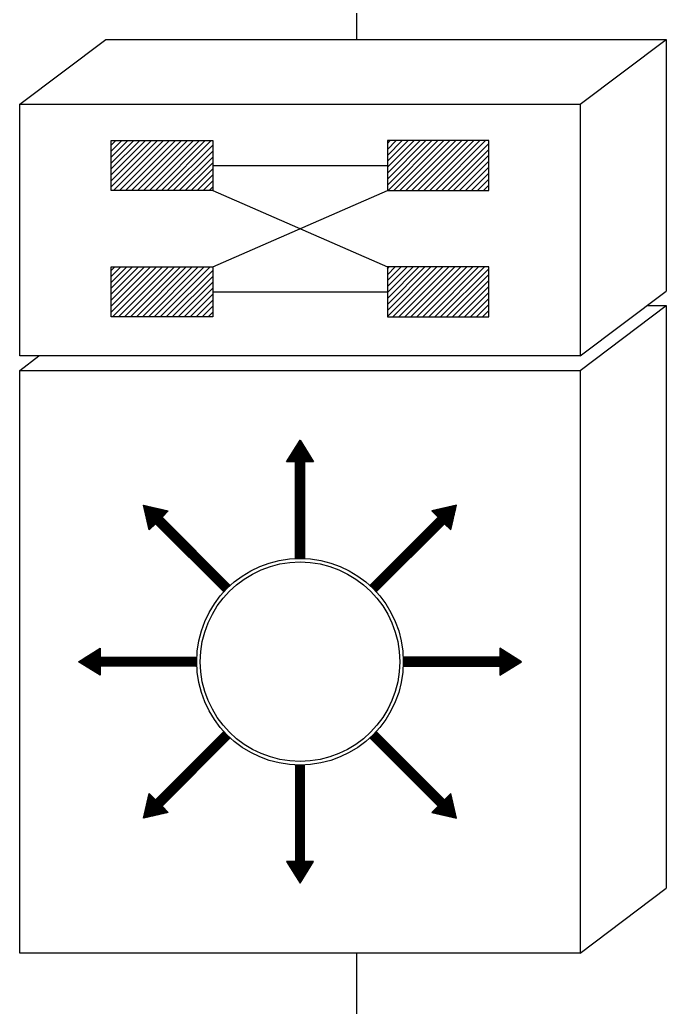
# Model space of a CAD drawing. Header units: millimetres. Extents: x 4 to 3929, y -454 to 587.
# Drawn here: x 1191.44 to 1218.32, y 90.95 to 132.01 of the extents above; entities that cross this region are included whole.
import ezdxf

# ---------------------------------------------------------------- set-up
doc = ezdxf.new("R2010")
doc.units = ezdxf.units.MM
doc.header["$LTSCALE"] = 10
doc.layers.add('CZ-LIN1', color=7, linetype='Continuous')
doc.layers.add('CZ-SYMB', color=2, linetype='Continuous')

msp = doc.modelspace()

# ---------------------------------------------------------------- linework, layer by layer
at = {"layer": 'CZ-LIN1'}
for p, q in [((1205.445, 355.569), (1205.445, 131.197)), ((1205.445, 93.209), (1205.445, 31.818))]:
    msp.add_line(p, q, dxfattribs=at)
at = {"layer": 'CZ-SYMB', "linetype": 'Continuous'}
for p, q in [((1191.437, 128.498), (1195.012, 131.197)), ((1195.012, 131.197), (1218.324, 131.197)), ((1214.749, 128.498), (1218.324, 131.197)), ((1218.324, 131.197), (1218.324, 120.734)), ((1218.324, 131.197), (1218.324, 120.734)), ((1191.437, 128.498), (1214.749, 128.498)), ((1191.437, 118.034), (1191.437, 128.498)), ((1214.749, 128.498), (1214.749, 118.034)), ((1195.243, 126.799), (1195.433, 126.989)), ((1195.243, 126.551), (1195.681, 126.989)), ((1195.243, 126.303), (1195.929, 126.989)), ((1195.243, 126.055), (1196.177, 126.989)), ((1195.243, 125.807), (1196.425, 126.989)), ((1195.243, 125.559), (1196.673, 126.989)), ((1195.243, 125.311), (1196.921, 126.989)), ((1195.243, 125.063), (1197.169, 126.989)), ((1195.243, 126.989), (1199.461, 126.989)), ((1195.243, 124.914), (1195.243, 126.989)), ((1195.342, 124.914), (1197.417, 126.989)), ((1195.59, 124.914), (1197.665, 126.989)), ((1195.838, 124.914), (1197.913, 126.989)), ((1196.086, 124.914), (1198.161, 126.989)), ((1196.334, 124.914), (1198.409, 126.989)), ((1196.582, 124.914), (1198.658, 126.989)), ((1196.83, 124.914), (1198.906, 126.989)), ((1197.078, 124.914), (1199.154, 126.989)), ((1197.326, 124.914), (1199.402, 126.989)), ((1199.461, 126.989), (1199.461, 124.914)), ((1206.725, 126.87), (1206.844, 126.989)), ((1206.725, 126.622), (1207.092, 126.989)), ((1206.725, 126.374), (1207.34, 126.989)), ((1206.725, 126.126), (1207.588, 126.989)), ((1206.725, 125.878), (1207.836, 126.989)), ((1206.725, 125.63), (1208.084, 126.989)), ((1206.725, 125.381), (1208.332, 126.989)), ((1206.725, 125.133), (1208.581, 126.989)), ((1210.943, 126.989), (1206.725, 126.989)), ((1206.725, 126.989), (1206.725, 124.914)), ((1206.753, 124.914), (1208.829, 126.989)), ((1207.001, 124.914), (1209.077, 126.989)), ((1207.249, 124.914), (1209.325, 126.989)), ((1207.497, 124.914), (1209.573, 126.989)), ((1207.745, 124.914), (1209.821, 126.989)), ((1207.993, 124.914), (1210.069, 126.989)), ((1208.242, 124.914), (1210.317, 126.989)), ((1208.49, 124.914), (1210.565, 126.989)), ((1208.738, 124.914), (1210.813, 126.989)), ((1208.986, 124.914), (1210.943, 126.871)), ((1210.943, 124.914), (1210.943, 126.989)), ((1197.574, 124.914), (1199.461, 126.801)), ((1197.822, 124.914), (1199.461, 126.553)), ((1209.234, 124.914), (1210.943, 126.623)), ((1198.07, 124.914), (1199.461, 126.305)), ((1198.319, 124.914), (1199.461, 126.057)), ((1209.482, 124.914), (1210.943, 126.375)), ((1209.73, 124.914), (1210.943, 126.127)), ((1198.567, 124.914), (1199.461, 125.809)), ((1199.461, 125.952), (1206.725, 125.952)), ((1209.978, 124.914), (1210.943, 125.879)), ((1198.815, 124.914), (1199.461, 125.561)), ((1199.063, 124.914), (1199.461, 125.312)), ((1210.226, 124.914), (1210.943, 125.631)), ((1210.474, 124.914), (1210.943, 125.383)), ((1199.461, 124.914), (1195.243, 124.914)), ((1199.311, 124.914), (1199.461, 125.064)), ((1199.461, 124.914), (1206.725, 121.736)), ((1199.461, 121.736), (1206.725, 124.914)), ((1206.725, 124.914), (1210.943, 124.914)), ((1210.722, 124.914), (1210.943, 125.135)), ((1195.243, 121.59), (1195.388, 121.736)), ((1195.243, 121.342), (1195.636, 121.736)), ((1195.243, 121.094), (1195.884, 121.736)), ((1195.243, 120.846), (1196.133, 121.736)), ((1195.243, 120.598), (1196.381, 121.736)), ((1195.243, 120.35), (1196.629, 121.736)), ((1195.243, 120.101), (1196.877, 121.736)), ((1195.243, 119.853), (1197.125, 121.736)), ((1195.243, 121.736), (1199.461, 121.736)), ((1195.243, 119.66), (1195.243, 121.736)), ((1195.297, 119.66), (1197.373, 121.736)), ((1195.545, 119.66), (1197.621, 121.736)), ((1195.794, 119.66), (1197.869, 121.736)), ((1196.042, 119.66), (1198.117, 121.736)), ((1196.29, 119.66), (1198.365, 121.736)), ((1196.538, 119.66), (1198.613, 121.736)), ((1196.786, 119.66), (1198.861, 121.736)), ((1197.034, 119.66), (1199.109, 121.736)), ((1197.282, 119.66), (1199.358, 121.736)), ((1197.53, 119.66), (1199.461, 121.591)), ((1199.461, 121.736), (1199.461, 119.66)), ((1206.725, 121.66), (1206.8, 121.736)), ((1206.725, 121.412), (1207.048, 121.736)), ((1206.725, 121.164), (1207.296, 121.736)), ((1206.725, 120.916), (1207.544, 121.736)), ((1206.725, 120.668), (1207.792, 121.736)), ((1206.725, 120.42), (1208.04, 121.736)), ((1206.725, 120.172), (1208.288, 121.736)), ((1206.725, 119.924), (1208.536, 121.736)), ((1206.725, 119.676), (1208.784, 121.736)), ((1210.943, 121.736), (1206.725, 121.736)), ((1206.725, 121.736), (1206.725, 119.66)), ((1206.957, 119.66), (1209.032, 121.736)), ((1207.205, 119.66), (1209.281, 121.736)), ((1207.453, 119.66), (1209.529, 121.736)), ((1207.701, 119.66), (1209.777, 121.736)), ((1207.949, 119.66), (1210.025, 121.736)), ((1208.197, 119.66), (1210.273, 121.736)), ((1208.445, 119.66), (1210.521, 121.736)), ((1208.693, 119.66), (1210.769, 121.736)), ((1208.942, 119.66), (1210.943, 121.662)), ((1210.943, 119.66), (1210.943, 121.736)), ((1197.778, 119.66), (1199.461, 121.343)), ((1209.19, 119.66), (1210.943, 121.414)), ((1209.438, 119.66), (1210.943, 121.166)), ((1198.026, 119.66), (1199.461, 121.095)), ((1198.274, 119.66), (1199.461, 120.847)), ((1209.686, 119.66), (1210.943, 120.918)), ((1214.749, 118.034), (1218.324, 120.734)), ((1198.522, 119.66), (1199.461, 120.599)), ((1198.77, 119.66), (1199.461, 120.351)), ((1199.461, 120.698), (1206.725, 120.698)), ((1209.934, 119.66), (1210.943, 120.67)), ((1210.182, 119.66), (1210.943, 120.421)), ((1199.019, 119.66), (1199.461, 120.103)), ((1210.43, 119.66), (1210.943, 120.173)), ((1210.678, 119.66), (1210.943, 119.925)), ((1214.749, 117.434), (1218.324, 120.134)), ((1217.529, 120.134), (1218.324, 120.134)), ((1218.324, 120.134), (1218.324, 95.908)), ((1199.461, 119.66), (1195.243, 119.66)), ((1199.267, 119.66), (1199.461, 119.855)), ((1206.725, 119.66), (1210.943, 119.66)), ((1210.926, 119.66), (1210.943, 119.677)), ((1214.749, 118.034), (1191.437, 118.034)), ((1191.437, 117.434), (1192.232, 118.034)), ((1191.437, 117.434), (1214.749, 117.434)), ((1191.437, 93.209), (1191.437, 117.434)), ((1214.749, 117.434), (1214.749, 93.209)), ((1202.533, 113.627), (1203.093, 114.528)), ((1202.552, 113.627), (1203.231, 114.306)), ((1202.561, 113.671), (1203.218, 114.328)), ((1202.588, 113.627), (1203.245, 114.284)), ((1202.619, 113.765), (1203.204, 114.35)), ((1202.624, 113.627), (1203.259, 114.262)), ((1202.66, 113.627), (1203.272, 114.24)), ((1202.678, 113.859), (1203.19, 114.372)), ((1202.695, 113.627), (1203.286, 114.218)), ((1202.731, 113.627), (1203.3, 114.196)), ((1202.736, 113.954), (1203.176, 114.394)), ((1202.767, 113.627), (1203.313, 114.174)), ((1202.795, 114.048), (1203.163, 114.416)), ((1202.802, 113.627), (1203.327, 114.151)), ((1202.853, 114.142), (1203.149, 114.438)), ((1202.912, 114.236), (1203.135, 114.46)), ((1202.97, 114.331), (1203.122, 114.482)), ((1203.029, 114.425), (1203.108, 114.504)), ((1203.088, 114.519), (1203.094, 114.526)), ((1203.093, 114.528), (1203.653, 113.627)), ((1202.838, 113.627), (1203.341, 114.129)), ((1202.874, 113.627), (1203.354, 114.107)), ((1202.903, 113.62), (1203.368, 114.085)), ((1202.903, 113.585), (1203.382, 114.063)), ((1202.903, 113.549), (1203.395, 114.041)), ((1202.903, 113.513), (1203.409, 114.019)), ((1202.903, 113.477), (1203.423, 113.997)), ((1202.903, 113.442), (1203.436, 113.975)), ((1202.903, 113.406), (1203.45, 113.953)), ((1202.903, 113.37), (1203.464, 113.931)), ((1202.903, 113.335), (1203.478, 113.909)), ((1202.903, 113.299), (1203.491, 113.887)), ((1202.903, 113.263), (1203.505, 113.865)), ((1203.303, 113.627), (1203.519, 113.843)), ((1203.338, 113.627), (1203.532, 113.821)), ((1203.374, 113.627), (1203.546, 113.799)), ((1203.41, 113.627), (1203.56, 113.777)), ((1203.445, 113.627), (1203.573, 113.755)), ((1203.481, 113.627), (1203.587, 113.733)), ((1202.903, 113.627), (1202.533, 113.627)), ((1202.903, 109.613), (1202.903, 113.627)), ((1202.903, 113.227), (1203.283, 113.607)), ((1202.903, 113.192), (1203.283, 113.572)), ((1202.903, 113.156), (1203.283, 113.536)), ((1202.903, 113.12), (1203.283, 113.5)), ((1202.903, 113.085), (1203.283, 113.464)), ((1202.903, 113.049), (1203.283, 113.429)), ((1202.903, 113.013), (1203.283, 113.393)), ((1202.903, 112.977), (1203.283, 113.357)), ((1202.903, 112.942), (1203.283, 113.322)), ((1203.653, 113.627), (1203.283, 113.627)), ((1203.283, 113.627), (1203.283, 109.613)), ((1203.517, 113.627), (1203.601, 113.711)), ((1203.553, 113.627), (1203.614, 113.689)), ((1203.588, 113.627), (1203.628, 113.667)), ((1203.624, 113.627), (1203.642, 113.645)), ((1202.903, 112.906), (1203.283, 113.286)), ((1202.903, 112.87), (1203.283, 113.25)), ((1202.903, 112.834), (1203.283, 113.214)), ((1202.903, 112.799), (1203.283, 113.179)), ((1202.903, 112.763), (1203.283, 113.143)), ((1202.903, 112.727), (1203.283, 113.107)), ((1202.903, 112.692), (1203.283, 113.071)), ((1202.903, 112.656), (1203.283, 113.036)), ((1202.903, 112.62), (1203.283, 113)), ((1202.903, 112.584), (1203.283, 112.964)), ((1202.903, 112.549), (1203.283, 112.929)), ((1202.903, 112.513), (1203.283, 112.893)), ((1202.903, 112.477), (1203.283, 112.857)), ((1202.903, 112.442), (1203.283, 112.821)), ((1202.903, 112.406), (1203.283, 112.786)), ((1202.903, 112.37), (1203.283, 112.75)), ((1202.903, 112.334), (1203.283, 112.714)), ((1202.903, 112.299), (1203.283, 112.679)), ((1202.903, 112.263), (1203.283, 112.643)), ((1202.903, 112.227), (1203.283, 112.607)), ((1202.903, 112.191), (1203.283, 112.571)), ((1202.903, 112.156), (1203.283, 112.536)), ((1202.903, 112.12), (1203.283, 112.5)), ((1202.903, 112.084), (1203.283, 112.464)), ((1202.903, 112.049), (1203.283, 112.428)), ((1202.903, 112.013), (1203.283, 112.393)), ((1202.903, 111.977), (1203.283, 112.357)), ((1202.903, 111.941), (1203.283, 112.321)), ((1202.903, 111.906), (1203.283, 112.286)), ((1202.903, 111.87), (1203.283, 112.25)), ((1202.903, 111.834), (1203.283, 112.214)), ((1202.903, 111.799), (1203.283, 112.178)), ((1202.903, 111.763), (1203.283, 112.143)), ((1202.903, 111.727), (1203.283, 112.107)), ((1196.824, 110.798), (1196.583, 111.832)), ((1196.583, 111.832), (1197.616, 111.59)), ((1196.589, 111.807), (1196.607, 111.826)), ((1196.595, 111.778), (1196.636, 111.819)), ((1196.602, 111.749), (1196.665, 111.812)), ((1196.609, 111.72), (1196.694, 111.806)), ((1196.616, 111.691), (1196.723, 111.799)), ((1196.622, 111.662), (1196.752, 111.792)), ((1196.629, 111.633), (1196.781, 111.785)), ((1196.636, 111.604), (1196.81, 111.778)), ((1196.643, 111.575), (1196.839, 111.772)), ((1196.65, 111.546), (1196.868, 111.765)), ((1196.656, 111.517), (1196.897, 111.758)), ((1196.663, 111.489), (1196.926, 111.751)), ((1196.67, 111.46), (1196.955, 111.745)), ((1196.677, 111.431), (1196.984, 111.738)), ((1196.683, 111.402), (1197.013, 111.731)), ((1196.69, 111.373), (1197.042, 111.724)), ((1196.697, 111.344), (1197.071, 111.718)), ((1196.704, 111.315), (1197.1, 111.711)), ((1196.71, 111.286), (1197.129, 111.704)), ((1196.717, 111.257), (1197.158, 111.697)), ((1196.724, 111.228), (1197.187, 111.69)), ((1196.731, 111.199), (1197.216, 111.684)), ((1196.738, 111.17), (1197.244, 111.677)), ((1202.903, 111.691), (1203.283, 112.071)), ((1202.903, 111.656), (1203.283, 112.036)), ((1202.903, 111.62), (1203.283, 112)), ((1202.903, 111.584), (1203.283, 111.964)), ((1202.903, 111.548), (1203.283, 111.928)), ((1202.903, 111.513), (1203.283, 111.893)), ((1202.903, 111.477), (1203.283, 111.857)), ((1202.903, 111.441), (1203.283, 111.821)), ((1202.903, 111.406), (1203.283, 111.785)), ((1202.903, 111.37), (1203.283, 111.75)), ((1202.903, 111.334), (1203.283, 111.714)), ((1202.903, 111.298), (1203.283, 111.678)), ((1206.01, 108.475), (1209.294, 111.759)), ((1206.029, 108.458), (1209.341, 111.77)), ((1206.047, 108.441), (1209.387, 111.781)), ((1206.065, 108.424), (1209.434, 111.792)), ((1206.084, 108.406), (1209.48, 111.803)), ((1206.102, 108.388), (1209.527, 111.814)), ((1206.12, 108.371), (1209.574, 111.825)), ((1206.137, 108.353), (1209.599, 111.814)), ((1206.155, 108.335), (1209.588, 111.768)), ((1206.173, 108.317), (1209.577, 111.721)), ((1209.603, 111.832), (1208.57, 111.59)), ((1208.722, 111.438), (1208.968, 111.683)), ((1208.74, 111.42), (1209.014, 111.694)), ((1208.758, 111.402), (1209.061, 111.705)), ((1208.776, 111.384), (1209.108, 111.716)), ((1208.794, 111.366), (1209.154, 111.727)), ((1208.812, 111.348), (1209.201, 111.738)), ((1208.83, 111.331), (1209.247, 111.748)), ((1209.362, 110.798), (1209.603, 111.832)), ((1196.744, 111.141), (1197.273, 111.67)), ((1196.751, 111.112), (1197.302, 111.663)), ((1196.758, 111.083), (1197.331, 111.657)), ((1196.765, 111.054), (1197.36, 111.65)), ((1196.771, 111.025), (1197.389, 111.643)), ((1196.778, 110.996), (1197.418, 111.636)), ((1196.785, 110.967), (1197.447, 111.63)), ((1196.792, 110.938), (1197.476, 111.623)), ((1196.798, 110.909), (1197.505, 111.616)), ((1196.805, 110.88), (1197.534, 111.609)), ((1196.812, 110.852), (1197.563, 111.602)), ((1196.819, 110.823), (1197.592, 111.596)), ((1197.089, 111.057), (1197.358, 111.326)), ((1197.107, 111.039), (1197.375, 111.308)), ((1197.125, 111.021), (1197.393, 111.29)), ((1197.142, 111.003), (1197.411, 111.272)), ((1197.616, 111.59), (1197.355, 111.329)), ((1197.355, 111.329), (1200.192, 108.491)), ((1202.903, 111.263), (1203.283, 111.643)), ((1202.903, 111.227), (1203.283, 111.607)), ((1202.903, 111.191), (1203.283, 111.571)), ((1202.903, 111.156), (1203.283, 111.535)), ((1202.903, 111.12), (1203.283, 111.5)), ((1202.903, 111.084), (1203.283, 111.464)), ((1202.903, 111.048), (1203.283, 111.428)), ((1202.903, 111.013), (1203.283, 111.393)), ((1202.903, 110.977), (1203.283, 111.357)), ((1202.903, 110.941), (1203.283, 111.321)), ((1202.903, 110.905), (1203.283, 111.285)), ((1208.832, 111.329), (1205.994, 108.491)), ((1206.19, 108.299), (1209.566, 111.675)), ((1206.208, 108.28), (1209.556, 111.628)), ((1206.225, 108.262), (1209.545, 111.581)), ((1206.243, 108.243), (1209.534, 111.535)), ((1206.26, 108.225), (1209.523, 111.488)), ((1208.57, 111.59), (1208.832, 111.329)), ((1208.579, 111.581), (1208.595, 111.596)), ((1208.597, 111.563), (1208.641, 111.607)), ((1208.615, 111.545), (1208.688, 111.618)), ((1208.633, 111.527), (1208.735, 111.629)), ((1208.651, 111.509), (1208.781, 111.639)), ((1208.669, 111.491), (1208.828, 111.65)), ((1208.687, 111.473), (1208.874, 111.661)), ((1208.705, 111.456), (1208.921, 111.672)), ((1209.115, 111.045), (1209.512, 111.441)), ((1209.133, 111.027), (1209.501, 111.395)), ((1209.151, 111.009), (1209.49, 111.348)), ((1209.169, 110.991), (1209.479, 111.302)), ((1197.086, 111.06), (1196.824, 110.798)), ((1199.924, 108.222), (1197.086, 111.06)), ((1197.16, 110.986), (1197.429, 111.254)), ((1197.178, 110.968), (1197.447, 111.236)), ((1197.196, 110.95), (1197.465, 111.218)), ((1197.214, 110.932), (1197.483, 111.201)), ((1197.232, 110.914), (1197.5, 111.183)), ((1197.25, 110.896), (1197.518, 111.165)), ((1197.268, 110.878), (1197.536, 111.147)), ((1197.285, 110.86), (1197.554, 111.129)), ((1197.303, 110.843), (1197.572, 111.111)), ((1197.321, 110.825), (1197.59, 111.093)), ((1197.339, 110.807), (1197.608, 111.076)), ((1197.357, 110.789), (1197.625, 111.058)), ((1197.375, 110.771), (1197.643, 111.04)), ((1197.393, 110.753), (1197.661, 111.022)), ((1197.41, 110.735), (1197.679, 111.004)), ((1197.428, 110.718), (1197.697, 110.986)), ((1197.446, 110.7), (1197.715, 110.968)), ((1197.464, 110.682), (1197.733, 110.951)), ((1197.482, 110.664), (1197.75, 110.933)), ((1197.5, 110.646), (1197.768, 110.915)), ((1197.518, 110.628), (1197.786, 110.897)), ((1197.535, 110.61), (1197.804, 110.879)), ((1197.553, 110.593), (1197.822, 110.861)), ((1202.903, 110.87), (1203.283, 111.25)), ((1202.903, 110.834), (1203.283, 111.214)), ((1202.903, 110.798), (1203.283, 111.178)), ((1202.903, 110.763), (1203.283, 111.142)), ((1202.903, 110.727), (1203.283, 111.107)), ((1202.903, 110.691), (1203.283, 111.071)), ((1202.903, 110.655), (1203.283, 111.035)), ((1202.903, 110.62), (1203.283, 111)), ((1202.903, 110.584), (1203.283, 110.964)), ((1202.903, 110.548), (1203.283, 110.928)), ((1202.903, 110.512), (1203.283, 110.892)), ((1202.903, 110.477), (1203.283, 110.857)), ((1206.262, 108.222), (1209.1, 111.06)), ((1209.1, 111.06), (1209.362, 110.798)), ((1209.187, 110.973), (1209.468, 111.255)), ((1209.205, 110.956), (1209.457, 111.208)), ((1209.223, 110.938), (1209.447, 111.162)), ((1209.24, 110.92), (1209.436, 111.115)), ((1209.258, 110.902), (1209.425, 111.068)), ((1209.276, 110.884), (1209.414, 111.022)), ((1209.294, 110.866), (1209.403, 110.975)), ((1209.312, 110.848), (1209.392, 110.929)), ((1209.33, 110.83), (1209.381, 110.882)), ((1197.571, 110.575), (1197.84, 110.843)), ((1197.589, 110.557), (1197.858, 110.825)), ((1197.607, 110.539), (1197.876, 110.808)), ((1197.625, 110.521), (1197.893, 110.79)), ((1197.643, 110.503), (1197.911, 110.772)), ((1197.66, 110.485), (1197.929, 110.754)), ((1197.678, 110.468), (1197.947, 110.736)), ((1197.696, 110.45), (1197.965, 110.718)), ((1197.714, 110.432), (1197.983, 110.7)), ((1197.732, 110.414), (1198.001, 110.683)), ((1197.75, 110.396), (1198.018, 110.665)), ((1197.768, 110.378), (1198.036, 110.647)), ((1197.785, 110.36), (1198.054, 110.629)), ((1197.803, 110.343), (1198.072, 110.611)), ((1197.821, 110.325), (1198.09, 110.593)), ((1197.839, 110.307), (1198.108, 110.575)), ((1197.857, 110.289), (1198.126, 110.558)), ((1197.875, 110.271), (1198.143, 110.54)), ((1197.893, 110.253), (1198.161, 110.522)), ((1197.911, 110.235), (1198.179, 110.504)), ((1197.928, 110.217), (1198.197, 110.486)), ((1197.946, 110.2), (1198.215, 110.468)), ((1197.964, 110.182), (1198.233, 110.45)), ((1202.903, 110.441), (1203.283, 110.821)), ((1202.903, 110.405), (1203.283, 110.785)), ((1202.903, 110.37), (1203.283, 110.75)), ((1202.903, 110.334), (1203.283, 110.714)), ((1202.903, 110.298), (1203.283, 110.678)), ((1202.903, 110.262), (1203.283, 110.642)), ((1202.903, 110.227), (1203.283, 110.607)), ((1202.903, 110.191), (1203.283, 110.571)), ((1202.903, 110.155), (1203.283, 110.535)), ((1202.903, 110.12), (1203.283, 110.499)), ((1202.903, 110.084), (1203.283, 110.464)), ((1209.348, 110.813), (1209.37, 110.835)), ((1197.982, 110.164), (1198.251, 110.433)), ((1198, 110.146), (1198.268, 110.415)), ((1198.018, 110.128), (1198.286, 110.397)), ((1198.036, 110.11), (1198.304, 110.379)), ((1198.053, 110.092), (1198.322, 110.361)), ((1198.071, 110.075), (1198.34, 110.343)), ((1198.089, 110.057), (1198.358, 110.325)), ((1198.107, 110.039), (1198.376, 110.308)), ((1198.125, 110.021), (1198.393, 110.29)), ((1198.143, 110.003), (1198.411, 110.272)), ((1198.161, 109.985), (1198.429, 110.254)), ((1198.178, 109.967), (1198.447, 110.236)), ((1198.196, 109.95), (1198.465, 110.218)), ((1198.214, 109.932), (1198.483, 110.2)), ((1198.232, 109.914), (1198.501, 110.182)), ((1198.25, 109.896), (1198.519, 110.165)), ((1198.268, 109.878), (1198.536, 110.147)), ((1198.286, 109.86), (1198.554, 110.129)), ((1198.303, 109.842), (1198.572, 110.111)), ((1198.321, 109.825), (1198.59, 110.093)), ((1198.339, 109.807), (1198.608, 110.075)), ((1198.357, 109.789), (1198.626, 110.057)), ((1198.375, 109.771), (1198.644, 110.04)), ((1202.903, 110.048), (1203.283, 110.428)), ((1202.903, 110.012), (1203.283, 110.392)), ((1202.903, 109.977), (1203.283, 110.357)), ((1202.903, 109.941), (1203.283, 110.321)), ((1202.903, 109.905), (1203.283, 110.285)), ((1202.903, 109.869), (1203.283, 110.249)), ((1202.903, 109.834), (1203.283, 110.214)), ((1202.903, 109.798), (1203.283, 110.178)), ((1202.903, 109.762), (1203.283, 110.142)), ((1202.903, 109.727), (1203.283, 110.107)), ((1202.903, 109.691), (1203.283, 110.071)), ((1202.903, 109.655), (1203.283, 110.035)), ((1198.393, 109.753), (1198.661, 110.022)), ((1198.411, 109.735), (1198.679, 110.004)), ((1198.428, 109.717), (1198.697, 109.986)), ((1198.446, 109.7), (1198.715, 109.968)), ((1198.464, 109.682), (1198.733, 109.95)), ((1198.482, 109.664), (1198.751, 109.932)), ((1198.5, 109.646), (1198.769, 109.915)), ((1198.518, 109.628), (1198.786, 109.897)), ((1198.536, 109.61), (1198.804, 109.879)), ((1198.554, 109.592), (1198.822, 109.861)), ((1198.571, 109.574), (1198.84, 109.843)), ((1198.589, 109.557), (1198.858, 109.825)), ((1198.607, 109.539), (1198.876, 109.807)), ((1198.625, 109.521), (1198.894, 109.79)), ((1198.643, 109.503), (1198.911, 109.772)), ((1198.661, 109.485), (1198.929, 109.754)), ((1198.679, 109.467), (1198.947, 109.736)), ((1198.696, 109.449), (1198.965, 109.718)), ((1198.714, 109.432), (1198.983, 109.7)), ((1198.732, 109.414), (1199.001, 109.682)), ((1198.75, 109.396), (1199.019, 109.664)), ((1198.768, 109.378), (1199.036, 109.647)), ((1198.786, 109.36), (1199.054, 109.629)), ((1202.903, 109.619), (1203.283, 109.999)), ((1202.934, 109.615), (1203.283, 109.964)), ((1202.971, 109.616), (1203.283, 109.928)), ((1203.008, 109.617), (1203.283, 109.892)), ((1203.044, 109.617), (1203.283, 109.856)), ((1203.08, 109.618), (1203.283, 109.821)), ((1203.116, 109.618), (1203.283, 109.785)), ((1203.151, 109.617), (1203.283, 109.749)), ((1203.186, 109.617), (1203.283, 109.714)), ((1203.221, 109.616), (1203.283, 109.678)), ((1203.255, 109.615), (1203.283, 109.642)), ((1198.804, 109.342), (1199.072, 109.611)), ((1198.821, 109.324), (1199.09, 109.593)), ((1198.839, 109.307), (1199.108, 109.575)), ((1198.857, 109.289), (1199.126, 109.557)), ((1198.875, 109.271), (1199.144, 109.539)), ((1198.893, 109.253), (1199.162, 109.522)), ((1198.911, 109.235), (1199.179, 109.504)), ((1198.929, 109.217), (1199.197, 109.486)), ((1198.946, 109.199), (1199.215, 109.468)), ((1198.964, 109.182), (1199.233, 109.45)), ((1198.982, 109.164), (1199.251, 109.432)), ((1199, 109.146), (1199.269, 109.414)), ((1199.018, 109.128), (1199.287, 109.397)), ((1199.036, 109.11), (1199.304, 109.379)), ((1199.054, 109.092), (1199.322, 109.361)), ((1199.072, 109.074), (1199.34, 109.343)), ((1199.089, 109.056), (1199.358, 109.325)), ((1199.107, 109.039), (1199.376, 109.307)), ((1199.125, 109.021), (1199.394, 109.289)), ((1199.143, 109.003), (1199.412, 109.272)), ((1199.161, 108.985), (1199.429, 109.254)), ((1199.179, 108.967), (1199.447, 109.236)), ((1199.197, 108.949), (1199.465, 109.218)), ((1199.214, 108.931), (1199.483, 109.2)), ((1199.232, 108.914), (1199.501, 109.182)), ((1199.25, 108.896), (1199.519, 109.164)), ((1199.268, 108.878), (1199.537, 109.147)), ((1199.286, 108.86), (1199.554, 109.129)), ((1199.304, 108.842), (1199.572, 109.111)), ((1199.322, 108.824), (1199.59, 109.093)), ((1199.339, 108.806), (1199.608, 109.075)), ((1199.357, 108.789), (1199.626, 109.057)), ((1199.375, 108.771), (1199.644, 109.039)), ((1199.393, 108.753), (1199.662, 109.021)), ((1199.411, 108.735), (1199.68, 109.004)), ((1199.429, 108.717), (1199.697, 108.986)), ((1199.447, 108.699), (1199.715, 108.968)), ((1199.464, 108.681), (1199.733, 108.95)), ((1199.482, 108.664), (1199.751, 108.932)), ((1199.5, 108.646), (1199.769, 108.914)), ((1199.518, 108.628), (1199.787, 108.896)), ((1199.536, 108.61), (1199.805, 108.879)), ((1199.554, 108.592), (1199.822, 108.861)), ((1199.572, 108.574), (1199.84, 108.843)), ((1199.589, 108.556), (1199.858, 108.825)), ((1199.607, 108.539), (1199.876, 108.807)), ((1199.625, 108.521), (1199.894, 108.789)), ((1199.643, 108.503), (1199.912, 108.771)), ((1199.661, 108.485), (1199.93, 108.754)), ((1199.679, 108.467), (1199.947, 108.736)), ((1199.697, 108.449), (1199.965, 108.718)), ((1199.715, 108.431), (1199.983, 108.7)), ((1199.732, 108.413), (1200.001, 108.682)), ((1199.75, 108.396), (1200.019, 108.664)), ((1199.768, 108.378), (1200.037, 108.646)), ((1199.786, 108.36), (1200.055, 108.629)), ((1199.804, 108.342), (1200.072, 108.611)), ((1199.822, 108.324), (1200.09, 108.593)), ((1199.84, 108.306), (1200.108, 108.575)), ((1199.857, 108.288), (1200.126, 108.557)), ((1199.875, 108.271), (1200.144, 108.539)), ((1199.893, 108.253), (1200.162, 108.521)), ((1199.911, 108.235), (1200.18, 108.504)), ((1193.886, 105.321), (1194.788, 105.881)), ((1193.977, 105.265), (1194.272, 105.561)), ((1193.999, 105.252), (1194.367, 105.62)), ((1194.021, 105.238), (1194.461, 105.678)), ((1194.043, 105.224), (1194.555, 105.737)), ((1194.065, 105.211), (1194.649, 105.795)), ((1194.087, 105.197), (1194.744, 105.854)), ((1194.109, 105.183), (1194.788, 105.862)), ((1194.131, 105.17), (1194.788, 105.826)), ((1194.153, 105.156), (1194.788, 105.791)), ((1194.175, 105.142), (1194.788, 105.755)), ((1194.197, 105.129), (1194.788, 105.719)), ((1194.219, 105.115), (1194.788, 105.684)), ((1194.241, 105.101), (1194.788, 105.648)), ((1194.263, 105.087), (1194.788, 105.612)), ((1194.285, 105.074), (1194.788, 105.576)), ((1194.307, 105.06), (1194.788, 105.541)), ((1194.788, 105.881), (1194.788, 105.511)), ((1211.025, 105.132), (1211.631, 105.737)), ((1211.061, 105.132), (1211.653, 105.723)), ((1211.097, 105.132), (1211.675, 105.71)), ((1211.132, 105.132), (1211.697, 105.696)), ((1211.168, 105.132), (1211.719, 105.682)), ((1211.204, 105.132), (1211.741, 105.669)), ((1211.24, 105.132), (1211.763, 105.655)), ((1211.275, 105.132), (1211.785, 105.641)), ((1211.311, 105.132), (1211.807, 105.627)), ((1211.347, 105.132), (1211.829, 105.614)), ((1211.383, 105.132), (1211.851, 105.6)), ((1212.3, 105.321), (1211.398, 105.881)), ((1211.398, 105.881), (1211.398, 105.511)), ((1211.398, 105.862), (1211.41, 105.874)), ((1211.398, 105.826), (1211.432, 105.86)), ((1211.398, 105.79), (1211.454, 105.846)), ((1211.398, 105.755), (1211.477, 105.833)), ((1211.398, 105.719), (1211.499, 105.819)), ((1211.398, 105.683), (1211.521, 105.805)), ((1211.398, 105.648), (1211.543, 105.792)), ((1211.398, 105.612), (1211.565, 105.778)), ((1211.398, 105.576), (1211.587, 105.764)), ((1211.398, 105.54), (1211.609, 105.751)), ((1211.398, 105.112), (1211.873, 105.586)), ((1211.398, 105.076), (1211.895, 105.573)), ((1211.398, 105.04), (1211.917, 105.559)), ((1211.398, 105.005), (1211.939, 105.545)), ((1211.398, 104.969), (1211.961, 105.532)), ((1211.398, 104.933), (1211.983, 105.518)), ((1194.788, 104.762), (1193.886, 105.321)), ((1193.888, 105.32), (1193.895, 105.327)), ((1193.91, 105.306), (1193.99, 105.386)), ((1193.932, 105.293), (1194.084, 105.444)), ((1193.955, 105.279), (1194.178, 105.503)), ((1194.329, 105.046), (1194.794, 105.511)), ((1194.351, 105.033), (1194.83, 105.511)), ((1194.373, 105.019), (1194.866, 105.511)), ((1194.395, 105.005), (1194.901, 105.511)), ((1194.417, 104.992), (1194.937, 105.511)), ((1194.439, 104.978), (1194.973, 105.511)), ((1194.461, 104.964), (1195.008, 105.511)), ((1194.483, 104.951), (1195.044, 105.511)), ((1194.505, 104.937), (1195.08, 105.511)), ((1194.527, 104.923), (1195.116, 105.511)), ((1194.549, 104.91), (1195.151, 105.511)), ((1194.572, 104.896), (1194.788, 105.112)), ((1194.788, 105.511), (1198.801, 105.511)), ((1198.801, 105.132), (1194.788, 105.132)), ((1194.788, 105.132), (1194.788, 104.762)), ((1194.807, 105.132), (1195.187, 105.511)), ((1194.843, 105.132), (1195.223, 105.511)), ((1194.879, 105.132), (1195.259, 105.511)), ((1194.914, 105.132), (1195.294, 105.511)), ((1194.95, 105.132), (1195.33, 105.511)), ((1194.986, 105.132), (1195.366, 105.511)), ((1195.021, 105.132), (1195.401, 105.511)), ((1195.057, 105.132), (1195.437, 105.511)), ((1195.093, 105.132), (1195.473, 105.511)), ((1195.129, 105.132), (1195.509, 105.511)), ((1195.164, 105.132), (1195.544, 105.511)), ((1195.2, 105.132), (1195.58, 105.511)), ((1195.236, 105.132), (1195.616, 105.511)), ((1195.272, 105.132), (1195.651, 105.511)), ((1195.307, 105.132), (1195.687, 105.511)), ((1195.343, 105.132), (1195.723, 105.511)), ((1195.379, 105.132), (1195.759, 105.511)), ((1195.414, 105.132), (1195.794, 105.511)), ((1195.45, 105.132), (1195.83, 105.511)), ((1195.486, 105.132), (1195.866, 105.511)), ((1195.522, 105.132), (1195.902, 105.511)), ((1195.557, 105.132), (1195.937, 105.511)), ((1195.593, 105.132), (1195.973, 105.511)), ((1195.629, 105.132), (1196.009, 105.511)), ((1195.664, 105.132), (1196.044, 105.511)), ((1195.7, 105.132), (1196.08, 105.511)), ((1195.736, 105.132), (1196.116, 105.511)), ((1195.772, 105.132), (1196.152, 105.511)), ((1195.807, 105.132), (1196.187, 105.511)), ((1195.843, 105.132), (1196.223, 105.511)), ((1195.879, 105.132), (1196.259, 105.511)), ((1195.915, 105.132), (1196.294, 105.511)), ((1195.95, 105.132), (1196.33, 105.511)), ((1195.986, 105.132), (1196.366, 105.511)), ((1196.022, 105.132), (1196.402, 105.511)), ((1196.057, 105.132), (1196.437, 105.511)), ((1196.093, 105.132), (1196.473, 105.511)), ((1196.129, 105.132), (1196.509, 105.511)), ((1196.165, 105.132), (1196.545, 105.511)), ((1196.2, 105.132), (1196.58, 105.511)), ((1196.236, 105.132), (1196.616, 105.511)), ((1196.272, 105.132), (1196.652, 105.511)), ((1196.308, 105.132), (1196.687, 105.511)), ((1196.343, 105.132), (1196.723, 105.511)), ((1196.379, 105.132), (1196.759, 105.511)), ((1196.415, 105.132), (1196.795, 105.511)), ((1196.45, 105.132), (1196.83, 105.511)), ((1196.486, 105.132), (1196.866, 105.511)), ((1196.522, 105.132), (1196.902, 105.511)), ((1196.558, 105.132), (1196.937, 105.511)), ((1196.593, 105.132), (1196.973, 105.511)), ((1196.629, 105.132), (1197.009, 105.511)), ((1196.665, 105.132), (1197.045, 105.511)), ((1196.7, 105.132), (1197.08, 105.511)), ((1196.736, 105.132), (1197.116, 105.511)), ((1196.772, 105.132), (1197.152, 105.511)), ((1196.808, 105.132), (1197.188, 105.511)), ((1196.843, 105.132), (1197.223, 105.511)), ((1196.879, 105.132), (1197.259, 105.511)), ((1196.915, 105.132), (1197.295, 105.511)), ((1196.951, 105.132), (1197.33, 105.511)), ((1196.986, 105.132), (1197.366, 105.511)), ((1197.022, 105.132), (1197.402, 105.511)), ((1197.058, 105.132), (1197.438, 105.511)), ((1197.093, 105.132), (1197.473, 105.511)), ((1197.129, 105.132), (1197.509, 105.511)), ((1197.165, 105.132), (1197.545, 105.511)), ((1197.201, 105.132), (1197.58, 105.511)), ((1197.236, 105.132), (1197.616, 105.511)), ((1197.272, 105.132), (1197.652, 105.511)), ((1197.308, 105.132), (1197.688, 105.511)), ((1197.343, 105.132), (1197.723, 105.511)), ((1197.379, 105.132), (1197.759, 105.511)), ((1197.415, 105.132), (1197.795, 105.511)), ((1197.451, 105.132), (1197.831, 105.511)), ((1197.486, 105.132), (1197.866, 105.511)), ((1197.522, 105.132), (1197.902, 105.511)), ((1197.558, 105.132), (1197.938, 105.511)), ((1197.594, 105.132), (1197.973, 105.511)), ((1197.629, 105.132), (1198.009, 105.511)), ((1197.665, 105.132), (1198.045, 105.511)), ((1197.701, 105.132), (1198.081, 105.511)), ((1197.736, 105.132), (1198.116, 105.511)), ((1197.772, 105.132), (1198.152, 105.511)), ((1197.808, 105.132), (1198.188, 105.511)), ((1197.844, 105.132), (1198.223, 105.511)), ((1197.879, 105.132), (1198.259, 105.511)), ((1197.915, 105.132), (1198.295, 105.511)), ((1197.951, 105.132), (1198.331, 105.511)), ((1197.986, 105.132), (1198.366, 105.511)), ((1198.022, 105.132), (1198.402, 105.511)), ((1198.058, 105.132), (1198.438, 105.511)), ((1198.094, 105.132), (1198.474, 105.511)), ((1198.129, 105.132), (1198.509, 105.511)), ((1198.165, 105.132), (1198.545, 105.511)), ((1198.201, 105.132), (1198.581, 105.511)), ((1198.237, 105.132), (1198.616, 105.511)), ((1198.272, 105.132), (1198.652, 105.511)), ((1198.308, 105.132), (1198.688, 105.511)), ((1198.344, 105.132), (1198.724, 105.511)), ((1198.379, 105.132), (1198.759, 105.511)), ((1198.415, 105.132), (1198.795, 105.511)), ((1198.451, 105.132), (1198.8, 105.48)), ((1198.487, 105.132), (1198.799, 105.443)), ((1198.522, 105.132), (1198.798, 105.407)), ((1198.558, 105.132), (1198.797, 105.371)), ((1198.594, 105.132), (1198.797, 105.335)), ((1198.629, 105.132), (1198.797, 105.299)), ((1198.665, 105.132), (1198.797, 105.264)), ((1198.701, 105.132), (1198.798, 105.228)), ((1198.737, 105.132), (1198.799, 105.194)), ((1198.772, 105.132), (1198.8, 105.159)), ((1207.385, 105.135), (1207.761, 105.511)), ((1211.398, 105.511), (1207.385, 105.511)), ((1207.385, 105.132), (1211.398, 105.132)), ((1207.386, 105.493), (1207.404, 105.511)), ((1207.387, 105.458), (1207.44, 105.511)), ((1207.387, 105.172), (1207.726, 105.511)), ((1207.388, 105.424), (1207.476, 105.511)), ((1207.388, 105.209), (1207.69, 105.511)), ((1207.389, 105.389), (1207.511, 105.511)), ((1207.389, 105.353), (1207.547, 105.511)), ((1207.389, 105.318), (1207.583, 105.511)), ((1207.389, 105.282), (1207.619, 105.511)), ((1207.389, 105.246), (1207.654, 105.511)), ((1207.417, 105.132), (1207.797, 105.511)), ((1207.453, 105.132), (1207.833, 105.511)), ((1207.489, 105.132), (1207.869, 105.511)), ((1207.524, 105.132), (1207.904, 105.511)), ((1207.56, 105.132), (1207.94, 105.511)), ((1207.596, 105.132), (1207.976, 105.511)), ((1207.632, 105.132), (1208.012, 105.511)), ((1207.667, 105.132), (1208.047, 105.511)), ((1207.703, 105.132), (1208.083, 105.511)), ((1207.739, 105.132), (1208.119, 105.511)), ((1207.775, 105.132), (1208.154, 105.511)), ((1207.81, 105.132), (1208.19, 105.511)), ((1207.846, 105.132), (1208.226, 105.511)), ((1207.882, 105.132), (1208.262, 105.511)), ((1207.917, 105.132), (1208.297, 105.511)), ((1207.953, 105.132), (1208.333, 105.511)), ((1207.989, 105.132), (1208.369, 105.511)), ((1208.025, 105.132), (1208.405, 105.511)), ((1208.06, 105.132), (1208.44, 105.511)), ((1208.096, 105.132), (1208.476, 105.511)), ((1208.132, 105.132), (1208.512, 105.511)), ((1208.167, 105.132), (1208.547, 105.511)), ((1208.203, 105.132), (1208.583, 105.511)), ((1208.239, 105.132), (1208.619, 105.511)), ((1208.275, 105.132), (1208.655, 105.511)), ((1208.31, 105.132), (1208.69, 105.511)), ((1208.346, 105.132), (1208.726, 105.511)), ((1208.382, 105.132), (1208.762, 105.511)), ((1208.418, 105.132), (1208.797, 105.511)), ((1208.453, 105.132), (1208.833, 105.511)), ((1208.489, 105.132), (1208.869, 105.511)), ((1208.525, 105.132), (1208.905, 105.511)), ((1208.56, 105.132), (1208.94, 105.511)), ((1208.596, 105.132), (1208.976, 105.511)), ((1208.632, 105.132), (1209.012, 105.511)), ((1208.668, 105.132), (1209.048, 105.511)), ((1208.703, 105.132), (1209.083, 105.511)), ((1208.739, 105.132), (1209.119, 105.511)), ((1208.775, 105.132), (1209.155, 105.511)), ((1208.81, 105.132), (1209.19, 105.511)), ((1208.846, 105.132), (1209.226, 105.511)), ((1208.882, 105.132), (1209.262, 105.511)), ((1208.918, 105.132), (1209.298, 105.511)), ((1208.953, 105.132), (1209.333, 105.511)), ((1208.989, 105.132), (1209.369, 105.511)), ((1209.025, 105.132), (1209.405, 105.511)), ((1209.061, 105.132), (1209.44, 105.511)), ((1209.096, 105.132), (1209.476, 105.511)), ((1209.132, 105.132), (1209.512, 105.511)), ((1209.168, 105.132), (1209.548, 105.511)), ((1209.203, 105.132), (1209.583, 105.511)), ((1209.239, 105.132), (1209.619, 105.511)), ((1209.275, 105.132), (1209.655, 105.511)), ((1209.311, 105.132), (1209.691, 105.511)), ((1209.346, 105.132), (1209.726, 105.511)), ((1209.382, 105.132), (1209.762, 105.511)), ((1209.418, 105.132), (1209.798, 105.511)), ((1209.454, 105.132), (1209.833, 105.511)), ((1209.489, 105.132), (1209.869, 105.511)), ((1209.525, 105.132), (1209.905, 105.511)), ((1209.561, 105.132), (1209.941, 105.511)), ((1209.596, 105.132), (1209.976, 105.511)), ((1209.632, 105.132), (1210.012, 105.511)), ((1209.668, 105.132), (1210.048, 105.511)), ((1209.704, 105.132), (1210.083, 105.511)), ((1209.739, 105.132), (1210.119, 105.511)), ((1209.775, 105.132), (1210.155, 105.511)), ((1209.811, 105.132), (1210.191, 105.511)), ((1209.846, 105.132), (1210.226, 105.511)), ((1209.882, 105.132), (1210.262, 105.511)), ((1209.918, 105.132), (1210.298, 105.511)), ((1209.954, 105.132), (1210.334, 105.511)), ((1209.989, 105.132), (1210.369, 105.511)), ((1210.025, 105.132), (1210.405, 105.511)), ((1210.061, 105.132), (1210.441, 105.511)), ((1210.097, 105.132), (1210.476, 105.511)), ((1210.132, 105.132), (1210.512, 105.511)), ((1210.168, 105.132), (1210.548, 105.511)), ((1210.204, 105.132), (1210.584, 105.511)), ((1210.239, 105.132), (1210.619, 105.511)), ((1210.275, 105.132), (1210.655, 105.511)), ((1210.311, 105.132), (1210.691, 105.511)), ((1210.347, 105.132), (1210.726, 105.511)), ((1210.382, 105.132), (1210.762, 105.511)), ((1210.418, 105.132), (1210.798, 105.511)), ((1210.454, 105.132), (1210.834, 105.511)), ((1210.489, 105.132), (1210.869, 105.511)), ((1210.525, 105.132), (1210.905, 105.511)), ((1210.561, 105.132), (1210.941, 105.511)), ((1210.597, 105.132), (1210.977, 105.511)), ((1210.632, 105.132), (1211.012, 105.511)), ((1210.668, 105.132), (1211.048, 105.511)), ((1210.704, 105.132), (1211.084, 105.511)), ((1210.74, 105.132), (1211.119, 105.511)), ((1210.775, 105.132), (1211.155, 105.511)), ((1210.811, 105.132), (1211.191, 105.511)), ((1210.847, 105.132), (1211.227, 105.511)), ((1210.882, 105.132), (1211.262, 105.511)), ((1210.918, 105.132), (1211.298, 105.511)), ((1210.954, 105.132), (1211.334, 105.511)), ((1210.99, 105.132), (1211.369, 105.511)), ((1211.398, 104.897), (1212.005, 105.504)), ((1211.398, 104.862), (1212.027, 105.491)), ((1211.398, 104.826), (1212.049, 105.477)), ((1211.398, 104.79), (1212.071, 105.463)), ((1211.398, 104.762), (1212.3, 105.321)), ((1211.398, 105.132), (1211.398, 104.762)), ((1211.418, 104.774), (1212.094, 105.45)), ((1211.512, 104.832), (1212.116, 105.436)), ((1211.606, 104.891), (1212.138, 105.422)), ((1211.7, 104.949), (1212.16, 105.408)), ((1211.795, 105.008), (1212.182, 105.395)), ((1211.889, 105.066), (1212.204, 105.381)), ((1211.983, 105.125), (1212.226, 105.367)), ((1212.077, 105.183), (1212.248, 105.354)), ((1212.172, 105.242), (1212.27, 105.34)), ((1212.266, 105.3), (1212.292, 105.326)), ((1194.594, 104.882), (1194.788, 105.076)), ((1194.616, 104.869), (1194.788, 105.041)), ((1194.638, 104.855), (1194.788, 105.005)), ((1194.66, 104.841), (1194.788, 104.969)), ((1194.682, 104.827), (1194.788, 104.933)), ((1194.704, 104.814), (1194.788, 104.898)), ((1194.726, 104.8), (1194.788, 104.862)), ((1194.748, 104.786), (1194.788, 104.826)), ((1194.77, 104.773), (1194.788, 104.79)), ((1196.59, 98.841), (1200.044, 102.295)), ((1196.6, 98.815), (1200.062, 102.277)), ((1196.601, 98.887), (1200.026, 102.313)), ((1196.612, 98.934), (1200.009, 102.331)), ((1196.622, 98.981), (1199.991, 102.349)), ((1196.633, 99.027), (1199.974, 102.367)), ((1196.644, 99.074), (1199.956, 102.386)), ((1196.647, 98.826), (1200.08, 102.259)), ((1196.655, 99.121), (1199.939, 102.404)), ((1196.693, 98.837), (1200.098, 102.242)), ((1197.086, 99.583), (1199.924, 102.421)), ((1206.002, 102.144), (1206.27, 102.413)), ((1206.02, 102.126), (1206.288, 102.395)), ((1206.037, 102.108), (1206.306, 102.377)), ((1206.055, 102.091), (1206.324, 102.359)), ((1206.073, 102.073), (1206.342, 102.341)), ((1206.091, 102.055), (1206.36, 102.323)), ((1206.109, 102.037), (1206.378, 102.306)), ((1206.127, 102.019), (1206.395, 102.288)), ((1206.145, 102.001), (1206.413, 102.27)), ((1206.162, 101.983), (1206.431, 102.252)), ((1206.18, 101.966), (1206.449, 102.234)), ((1209.1, 99.583), (1206.262, 102.421)), ((1196.74, 98.848), (1200.116, 102.224)), ((1196.787, 98.859), (1200.134, 102.207)), ((1196.833, 98.87), (1200.153, 102.189)), ((1196.88, 98.881), (1200.171, 102.172)), ((1196.926, 98.892), (1200.19, 102.155)), ((1200.192, 102.152), (1197.355, 99.314)), ((1205.994, 102.152), (1208.832, 99.314)), ((1206.198, 101.948), (1206.467, 102.216)), ((1206.216, 101.93), (1206.485, 102.198)), ((1206.234, 101.912), (1206.503, 102.181)), ((1206.252, 101.894), (1206.52, 102.163)), ((1206.27, 101.876), (1206.538, 102.145)), ((1206.288, 101.858), (1206.556, 102.127)), ((1206.305, 101.84), (1206.574, 102.109)), ((1206.323, 101.823), (1206.592, 102.091)), ((1206.341, 101.805), (1206.61, 102.073)), ((1206.359, 101.787), (1206.628, 102.056)), ((1206.377, 101.769), (1206.645, 102.038)), ((1206.395, 101.751), (1206.663, 102.02)), ((1206.413, 101.733), (1206.681, 102.002)), ((1206.43, 101.715), (1206.699, 101.984)), ((1206.448, 101.698), (1206.717, 101.966)), ((1206.466, 101.68), (1206.735, 101.948)), ((1206.484, 101.662), (1206.753, 101.931)), ((1206.502, 101.644), (1206.77, 101.913)), ((1206.52, 101.626), (1206.788, 101.895)), ((1206.538, 101.608), (1206.806, 101.877)), ((1206.555, 101.59), (1206.824, 101.859)), ((1206.573, 101.573), (1206.842, 101.841)), ((1206.591, 101.555), (1206.86, 101.823)), ((1206.609, 101.537), (1206.878, 101.805)), ((1206.627, 101.519), (1206.896, 101.788)), ((1206.645, 101.501), (1206.913, 101.77)), ((1206.663, 101.483), (1206.931, 101.752)), ((1206.68, 101.465), (1206.949, 101.734)), ((1206.698, 101.448), (1206.967, 101.716)), ((1206.716, 101.43), (1206.985, 101.698)), ((1206.734, 101.412), (1207.003, 101.68)), ((1206.752, 101.394), (1207.021, 101.663)), ((1206.77, 101.376), (1207.038, 101.645)), ((1206.788, 101.358), (1207.056, 101.627)), ((1206.805, 101.34), (1207.074, 101.609)), ((1206.823, 101.323), (1207.092, 101.591)), ((1206.841, 101.305), (1207.11, 101.573)), ((1206.859, 101.287), (1207.128, 101.555)), ((1206.877, 101.269), (1207.146, 101.538)), ((1206.895, 101.251), (1207.163, 101.52)), ((1206.913, 101.233), (1207.181, 101.502)), ((1206.931, 101.215), (1207.199, 101.484)), ((1206.948, 101.197), (1207.217, 101.466)), ((1206.966, 101.18), (1207.235, 101.448)), ((1206.984, 101.162), (1207.253, 101.43)), ((1207.002, 101.144), (1207.271, 101.413)), ((1202.903, 101.01), (1202.922, 101.029)), ((1202.903, 100.653), (1203.279, 101.029)), ((1202.903, 101.029), (1202.903, 97.016)), ((1202.903, 100.689), (1203.242, 101.028)), ((1202.903, 100.975), (1202.956, 101.027)), ((1202.903, 100.724), (1203.205, 101.027)), ((1202.903, 100.939), (1202.991, 101.026)), ((1202.903, 100.903), (1203.026, 101.026)), ((1202.903, 100.76), (1203.169, 101.026)), ((1202.903, 100.867), (1203.061, 101.025)), ((1202.903, 100.832), (1203.097, 101.025)), ((1202.903, 100.796), (1203.133, 101.025)), ((1203.283, 97.016), (1203.283, 101.029)), ((1207.02, 101.126), (1207.288, 101.395)), ((1207.038, 101.108), (1207.306, 101.377)), ((1207.056, 101.09), (1207.324, 101.359)), ((1207.073, 101.072), (1207.342, 101.341)), ((1207.091, 101.055), (1207.36, 101.323)), ((1207.109, 101.037), (1207.378, 101.305)), ((1207.127, 101.019), (1207.396, 101.287)), ((1207.145, 101.001), (1207.413, 101.27)), ((1207.163, 100.983), (1207.431, 101.252)), ((1207.181, 100.965), (1207.449, 101.234)), ((1207.198, 100.947), (1207.467, 101.216)), ((1207.216, 100.93), (1207.485, 101.198)), ((1207.234, 100.912), (1207.503, 101.18)), ((1207.252, 100.894), (1207.521, 101.162)), ((1207.27, 100.876), (1207.539, 101.145)), ((1207.288, 100.858), (1207.556, 101.127)), ((1207.306, 100.84), (1207.574, 101.109)), ((1207.323, 100.822), (1207.592, 101.091)), ((1207.341, 100.805), (1207.61, 101.073)), ((1207.359, 100.787), (1207.628, 101.055)), ((1207.377, 100.769), (1207.646, 101.037)), ((1207.395, 100.751), (1207.664, 101.02)), ((1207.413, 100.733), (1207.681, 101.002)), ((1202.903, 100.617), (1203.283, 100.997)), ((1202.903, 100.582), (1203.283, 100.961)), ((1202.903, 100.546), (1203.283, 100.926)), ((1202.903, 100.51), (1203.283, 100.89)), ((1202.903, 100.474), (1203.283, 100.854)), ((1202.903, 100.439), (1203.283, 100.819)), ((1202.903, 100.403), (1203.283, 100.783)), ((1202.903, 100.367), (1203.283, 100.747)), ((1202.903, 100.331), (1203.283, 100.711)), ((1202.903, 100.296), (1203.283, 100.676)), ((1202.903, 100.26), (1203.283, 100.64)), ((1202.903, 100.224), (1203.283, 100.604)), ((1207.431, 100.715), (1207.699, 100.984)), ((1207.449, 100.697), (1207.717, 100.966)), ((1207.466, 100.679), (1207.735, 100.948)), ((1207.484, 100.662), (1207.753, 100.93)), ((1207.502, 100.644), (1207.771, 100.912)), ((1207.52, 100.626), (1207.789, 100.895)), ((1207.538, 100.608), (1207.806, 100.877)), ((1207.556, 100.59), (1207.824, 100.859)), ((1207.574, 100.572), (1207.842, 100.841)), ((1207.591, 100.554), (1207.86, 100.823)), ((1207.609, 100.537), (1207.878, 100.805)), ((1207.627, 100.519), (1207.896, 100.787)), ((1207.645, 100.501), (1207.914, 100.77)), ((1207.663, 100.483), (1207.931, 100.752)), ((1207.681, 100.465), (1207.949, 100.734)), ((1207.699, 100.447), (1207.967, 100.716)), ((1207.716, 100.429), (1207.985, 100.698)), ((1207.734, 100.412), (1208.003, 100.68)), ((1207.752, 100.394), (1208.021, 100.662)), ((1207.77, 100.376), (1208.039, 100.644)), ((1207.788, 100.358), (1208.057, 100.627)), ((1207.806, 100.34), (1208.074, 100.609)), ((1202.903, 100.189), (1203.283, 100.569)), ((1202.903, 100.153), (1203.283, 100.533)), ((1202.903, 100.117), (1203.283, 100.497)), ((1202.903, 100.081), (1203.283, 100.461)), ((1202.903, 100.046), (1203.283, 100.426)), ((1202.903, 100.01), (1203.283, 100.39)), ((1202.903, 99.974), (1203.283, 100.354)), ((1202.903, 99.939), (1203.283, 100.318)), ((1202.903, 99.903), (1203.283, 100.283)), ((1202.903, 99.867), (1203.283, 100.247)), ((1202.903, 99.831), (1203.283, 100.211)), ((1207.824, 100.322), (1208.092, 100.591)), ((1207.841, 100.304), (1208.11, 100.573)), ((1207.859, 100.287), (1208.128, 100.555)), ((1207.877, 100.269), (1208.146, 100.537)), ((1207.895, 100.251), (1208.164, 100.519)), ((1207.913, 100.233), (1208.182, 100.502)), ((1207.931, 100.215), (1208.199, 100.484)), ((1207.949, 100.197), (1208.217, 100.466)), ((1207.966, 100.179), (1208.235, 100.448)), ((1207.984, 100.162), (1208.253, 100.43)), ((1208.002, 100.144), (1208.271, 100.412)), ((1208.02, 100.126), (1208.289, 100.394)), ((1208.038, 100.108), (1208.307, 100.377)), ((1208.056, 100.09), (1208.324, 100.359)), ((1208.074, 100.072), (1208.342, 100.341)), ((1208.092, 100.054), (1208.36, 100.323)), ((1208.109, 100.036), (1208.378, 100.305)), ((1208.127, 100.019), (1208.396, 100.287)), ((1208.145, 100.001), (1208.414, 100.269)), ((1208.163, 99.983), (1208.432, 100.252)), ((1208.181, 99.965), (1208.449, 100.234)), ((1208.199, 99.947), (1208.467, 100.216)), ((1208.217, 99.929), (1208.485, 100.198)), ((1196.583, 98.811), (1196.824, 99.844)), ((1196.786, 99.68), (1196.887, 99.781)), ((1196.797, 99.727), (1196.87, 99.799)), ((1196.808, 99.773), (1196.852, 99.817)), ((1196.819, 99.82), (1196.834, 99.835)), ((1196.824, 99.844), (1197.086, 99.583)), ((1202.903, 99.796), (1203.283, 100.176)), ((1202.903, 99.76), (1203.283, 100.14)), ((1202.903, 99.724), (1203.283, 100.104)), ((1202.903, 99.688), (1203.283, 100.068)), ((1202.903, 99.653), (1203.283, 100.033)), ((1202.903, 99.617), (1203.283, 99.997)), ((1202.903, 99.581), (1203.283, 99.961)), ((1202.903, 99.546), (1203.283, 99.926)), ((1202.903, 99.51), (1203.283, 99.89)), ((1202.903, 99.474), (1203.283, 99.854)), ((1202.903, 99.438), (1203.283, 99.818)), ((1202.903, 99.403), (1203.283, 99.783)), ((1208.234, 99.911), (1208.503, 100.18)), ((1208.252, 99.894), (1208.521, 100.162)), ((1208.27, 99.876), (1208.539, 100.144)), ((1208.288, 99.858), (1208.557, 100.127)), ((1208.306, 99.84), (1208.574, 100.109)), ((1208.324, 99.822), (1208.592, 100.091)), ((1208.342, 99.804), (1208.61, 100.073)), ((1208.359, 99.786), (1208.628, 100.055)), ((1208.377, 99.769), (1208.646, 100.037)), ((1208.395, 99.751), (1208.664, 100.019)), ((1208.413, 99.733), (1208.682, 100.001)), ((1208.431, 99.715), (1208.7, 99.984)), ((1208.449, 99.697), (1208.717, 99.966)), ((1208.467, 99.679), (1208.735, 99.948)), ((1208.484, 99.661), (1208.753, 99.93)), ((1208.502, 99.644), (1208.771, 99.912)), ((1208.52, 99.626), (1208.789, 99.894)), ((1208.538, 99.608), (1208.807, 99.876)), ((1208.556, 99.59), (1208.825, 99.859)), ((1208.574, 99.572), (1208.842, 99.841)), ((1208.587, 99.049), (1209.366, 99.828)), ((1208.592, 99.554), (1208.86, 99.823)), ((1208.609, 99.536), (1208.878, 99.805)), ((1208.615, 99.042), (1209.372, 99.799)), ((1208.627, 99.518), (1208.896, 99.787)), ((1208.644, 99.035), (1209.379, 99.77)), ((1209.362, 99.844), (1209.1, 99.583)), ((1209.603, 98.811), (1209.362, 99.844)), ((1196.666, 99.167), (1197.084, 99.585)), ((1196.677, 99.214), (1197.066, 99.603)), ((1196.688, 99.26), (1197.048, 99.621)), ((1196.699, 99.307), (1197.03, 99.639)), ((1196.71, 99.354), (1197.012, 99.656)), ((1196.721, 99.4), (1196.995, 99.674)), ((1196.731, 99.447), (1196.977, 99.692)), ((1196.742, 99.493), (1196.959, 99.71)), ((1196.753, 99.54), (1196.941, 99.728)), ((1196.764, 99.587), (1196.923, 99.746)), ((1196.775, 99.633), (1196.905, 99.764)), ((1202.903, 99.367), (1203.283, 99.747)), ((1202.903, 99.331), (1203.283, 99.711)), ((1202.903, 99.296), (1203.283, 99.675)), ((1202.903, 99.26), (1203.283, 99.64)), ((1202.903, 99.224), (1203.283, 99.604)), ((1202.903, 99.188), (1203.283, 99.568)), ((1202.903, 99.153), (1203.283, 99.533)), ((1202.903, 99.117), (1203.283, 99.497)), ((1202.903, 99.081), (1203.283, 99.461)), ((1202.903, 99.045), (1203.283, 99.425)), ((1202.903, 99.01), (1203.283, 99.39)), ((1208.645, 99.501), (1208.914, 99.769)), ((1208.663, 99.483), (1208.932, 99.751)), ((1208.673, 99.029), (1209.386, 99.741)), ((1208.681, 99.465), (1208.95, 99.734)), ((1208.699, 99.447), (1208.967, 99.716)), ((1208.702, 99.022), (1209.393, 99.712)), ((1208.717, 99.429), (1208.985, 99.698)), ((1208.731, 99.015), (1209.399, 99.683)), ((1208.735, 99.411), (1209.003, 99.68)), ((1208.752, 99.393), (1209.021, 99.662)), ((1208.76, 99.008), (1209.406, 99.654)), ((1208.77, 99.376), (1209.039, 99.644)), ((1208.788, 99.358), (1209.057, 99.626)), ((1208.789, 99.002), (1209.413, 99.625)), ((1208.806, 99.34), (1209.075, 99.609)), ((1208.818, 98.995), (1209.42, 99.596)), ((1208.824, 99.322), (1209.092, 99.591)), ((1208.847, 98.988), (1209.426, 99.567)), ((1208.876, 98.981), (1209.433, 99.538)), ((1208.905, 98.975), (1209.44, 99.509)), ((1208.934, 98.968), (1209.447, 99.481)), ((1208.963, 98.961), (1209.454, 99.452)), ((1208.992, 98.954), (1209.46, 99.423)), ((1209.021, 98.947), (1209.467, 99.394)), ((1209.05, 98.941), (1209.474, 99.365)), ((1197.616, 99.053), (1196.583, 98.811)), ((1196.973, 98.903), (1197.37, 99.299)), ((1197.02, 98.913), (1197.388, 99.281)), ((1197.066, 98.924), (1197.405, 99.263)), ((1197.113, 98.935), (1197.423, 99.246)), ((1197.16, 98.946), (1197.441, 99.228)), ((1197.206, 98.957), (1197.459, 99.21)), ((1197.253, 98.968), (1197.477, 99.192)), ((1197.299, 98.979), (1197.495, 99.174)), ((1197.346, 98.99), (1197.513, 99.156)), ((1197.355, 99.314), (1197.616, 99.053)), ((1197.393, 99.001), (1197.53, 99.138)), ((1197.439, 99.011), (1197.548, 99.121)), ((1197.486, 99.022), (1197.566, 99.103)), ((1197.532, 99.033), (1197.584, 99.085)), ((1197.579, 99.044), (1197.602, 99.067)), ((1202.903, 98.974), (1203.283, 99.354)), ((1202.903, 98.938), (1203.283, 99.318)), ((1202.903, 98.903), (1203.283, 99.282)), ((1202.903, 98.867), (1203.283, 99.247)), ((1202.903, 98.831), (1203.283, 99.211)), ((1202.903, 98.795), (1203.283, 99.175)), ((1202.903, 98.76), (1203.283, 99.14)), ((1202.903, 98.724), (1203.283, 99.104)), ((1202.903, 98.688), (1203.283, 99.068)), ((1202.903, 98.653), (1203.283, 99.032)), ((1202.903, 98.617), (1203.283, 98.997)), ((1202.903, 98.581), (1203.283, 98.961)), ((1208.832, 99.314), (1208.57, 99.053)), ((1208.57, 99.053), (1209.603, 98.811)), ((1209.079, 98.934), (1209.481, 99.336)), ((1209.108, 98.927), (1209.487, 99.307)), ((1209.137, 98.92), (1209.494, 99.278)), ((1209.166, 98.914), (1209.501, 99.249)), ((1209.195, 98.907), (1209.508, 99.22)), ((1209.224, 98.9), (1209.514, 99.191)), ((1209.252, 98.893), (1209.521, 99.162)), ((1209.281, 98.887), (1209.528, 99.133)), ((1209.31, 98.88), (1209.535, 99.104)), ((1209.339, 98.873), (1209.541, 99.075)), ((1209.368, 98.866), (1209.548, 99.046)), ((1209.397, 98.859), (1209.555, 99.017)), ((1209.426, 98.853), (1209.562, 98.988)), ((1209.455, 98.846), (1209.569, 98.959)), ((1202.903, 98.545), (1203.283, 98.925)), ((1202.903, 98.51), (1203.283, 98.89)), ((1202.903, 98.474), (1203.283, 98.854)), ((1202.903, 98.438), (1203.283, 98.818)), ((1202.903, 98.402), (1203.283, 98.782)), ((1202.903, 98.367), (1203.283, 98.747)), ((1202.903, 98.331), (1203.283, 98.711)), ((1202.903, 98.295), (1203.283, 98.675)), ((1202.903, 98.26), (1203.283, 98.639)), ((1202.903, 98.224), (1203.283, 98.604)), ((1202.903, 98.188), (1203.283, 98.568)), ((1209.484, 98.839), (1209.575, 98.93)), ((1209.513, 98.832), (1209.582, 98.901)), ((1209.542, 98.826), (1209.589, 98.872)), ((1209.571, 98.819), (1209.596, 98.844)), ((1209.6, 98.812), (1209.602, 98.815)), ((1202.903, 98.152), (1203.283, 98.532)), ((1202.903, 98.117), (1203.283, 98.497)), ((1202.903, 98.081), (1203.283, 98.461)), ((1202.903, 98.045), (1203.283, 98.425)), ((1202.903, 98.01), (1203.283, 98.389)), ((1202.903, 97.974), (1203.283, 98.354)), ((1202.903, 97.938), (1203.283, 98.318)), ((1202.903, 97.902), (1203.283, 98.282)), ((1202.903, 97.867), (1203.283, 98.247)), ((1202.903, 97.831), (1203.283, 98.211)), ((1202.903, 97.795), (1203.283, 98.175)), ((1202.903, 97.759), (1203.283, 98.139)), ((1202.903, 97.724), (1203.283, 98.104)), ((1202.903, 97.688), (1203.283, 98.068)), ((1202.903, 97.652), (1203.283, 98.032)), ((1202.903, 97.617), (1203.283, 97.996)), ((1202.903, 97.581), (1203.283, 97.961)), ((1202.903, 97.545), (1203.283, 97.925)), ((1202.903, 97.509), (1203.283, 97.889)), ((1202.903, 97.474), (1203.283, 97.854)), ((1202.903, 97.438), (1203.283, 97.818)), ((1202.903, 97.402), (1203.283, 97.782)), ((1202.903, 97.367), (1203.283, 97.746)), ((1202.678, 96.784), (1203.283, 97.389)), ((1202.691, 96.762), (1203.283, 97.353)), ((1202.705, 96.74), (1203.283, 97.318)), ((1202.903, 97.331), (1203.283, 97.711)), ((1202.903, 97.295), (1203.283, 97.675)), ((1202.903, 97.259), (1203.283, 97.639)), ((1202.903, 97.224), (1203.283, 97.604)), ((1202.903, 97.188), (1203.283, 97.568)), ((1202.903, 97.152), (1203.283, 97.532)), ((1202.903, 97.116), (1203.283, 97.496)), ((1202.903, 97.081), (1203.283, 97.461)), ((1202.903, 97.045), (1203.283, 97.425)), ((1202.903, 97.016), (1202.533, 97.016)), ((1202.533, 97.016), (1203.093, 96.115)), ((1202.541, 97.004), (1202.553, 97.016)), ((1202.554, 96.982), (1202.588, 97.016)), ((1202.568, 96.96), (1202.624, 97.016)), ((1202.582, 96.938), (1202.66, 97.016)), ((1202.595, 96.916), (1202.695, 97.016)), ((1202.609, 96.894), (1202.731, 97.016)), ((1202.623, 96.872), (1202.767, 97.016)), ((1202.636, 96.85), (1202.803, 97.016)), ((1202.65, 96.828), (1202.838, 97.016)), ((1202.664, 96.806), (1202.874, 97.016)), ((1202.719, 96.718), (1203.283, 97.282)), ((1202.732, 96.696), (1203.283, 97.246)), ((1202.746, 96.674), (1203.283, 97.211)), ((1202.76, 96.652), (1203.283, 97.175)), ((1202.773, 96.629), (1203.283, 97.139)), ((1202.787, 96.607), (1203.283, 97.103)), ((1202.801, 96.585), (1203.283, 97.068)), ((1202.814, 96.563), (1203.283, 97.032)), ((1202.828, 96.541), (1203.303, 97.016)), ((1202.842, 96.519), (1203.339, 97.016)), ((1202.855, 96.497), (1203.374, 97.016)), ((1202.869, 96.475), (1203.41, 97.016)), ((1202.883, 96.453), (1203.446, 97.016)), ((1202.897, 96.431), (1203.481, 97.016)), ((1202.91, 96.409), (1203.517, 97.016)), ((1202.924, 96.387), (1203.553, 97.016)), ((1202.938, 96.365), (1203.589, 97.016)), ((1202.951, 96.343), (1203.624, 97.016)), ((1202.965, 96.321), (1203.641, 96.997)), ((1202.979, 96.299), (1203.582, 96.903)), ((1203.093, 96.115), (1203.653, 97.016)), ((1203.653, 97.016), (1203.283, 97.016)), ((1202.992, 96.277), (1203.524, 96.808)), ((1203.006, 96.255), (1203.465, 96.714)), ((1203.02, 96.233), (1203.407, 96.62)), ((1203.033, 96.211), (1203.348, 96.526)), ((1203.047, 96.189), (1203.29, 96.431)), ((1203.061, 96.167), (1203.231, 96.337)), ((1203.074, 96.145), (1203.173, 96.243)), ((1203.088, 96.123), (1203.114, 96.149)), ((1214.749, 93.209), (1218.324, 95.908)), ((1214.749, 93.209), (1191.437, 93.209))]:
    msp.add_line(p, q, dxfattribs=at)
for radius in [4.296, 4.147]:
    msp.add_circle((1203.093, 105.321), radius, dxfattribs=at)

doc.saveas('drawing.dxf')
